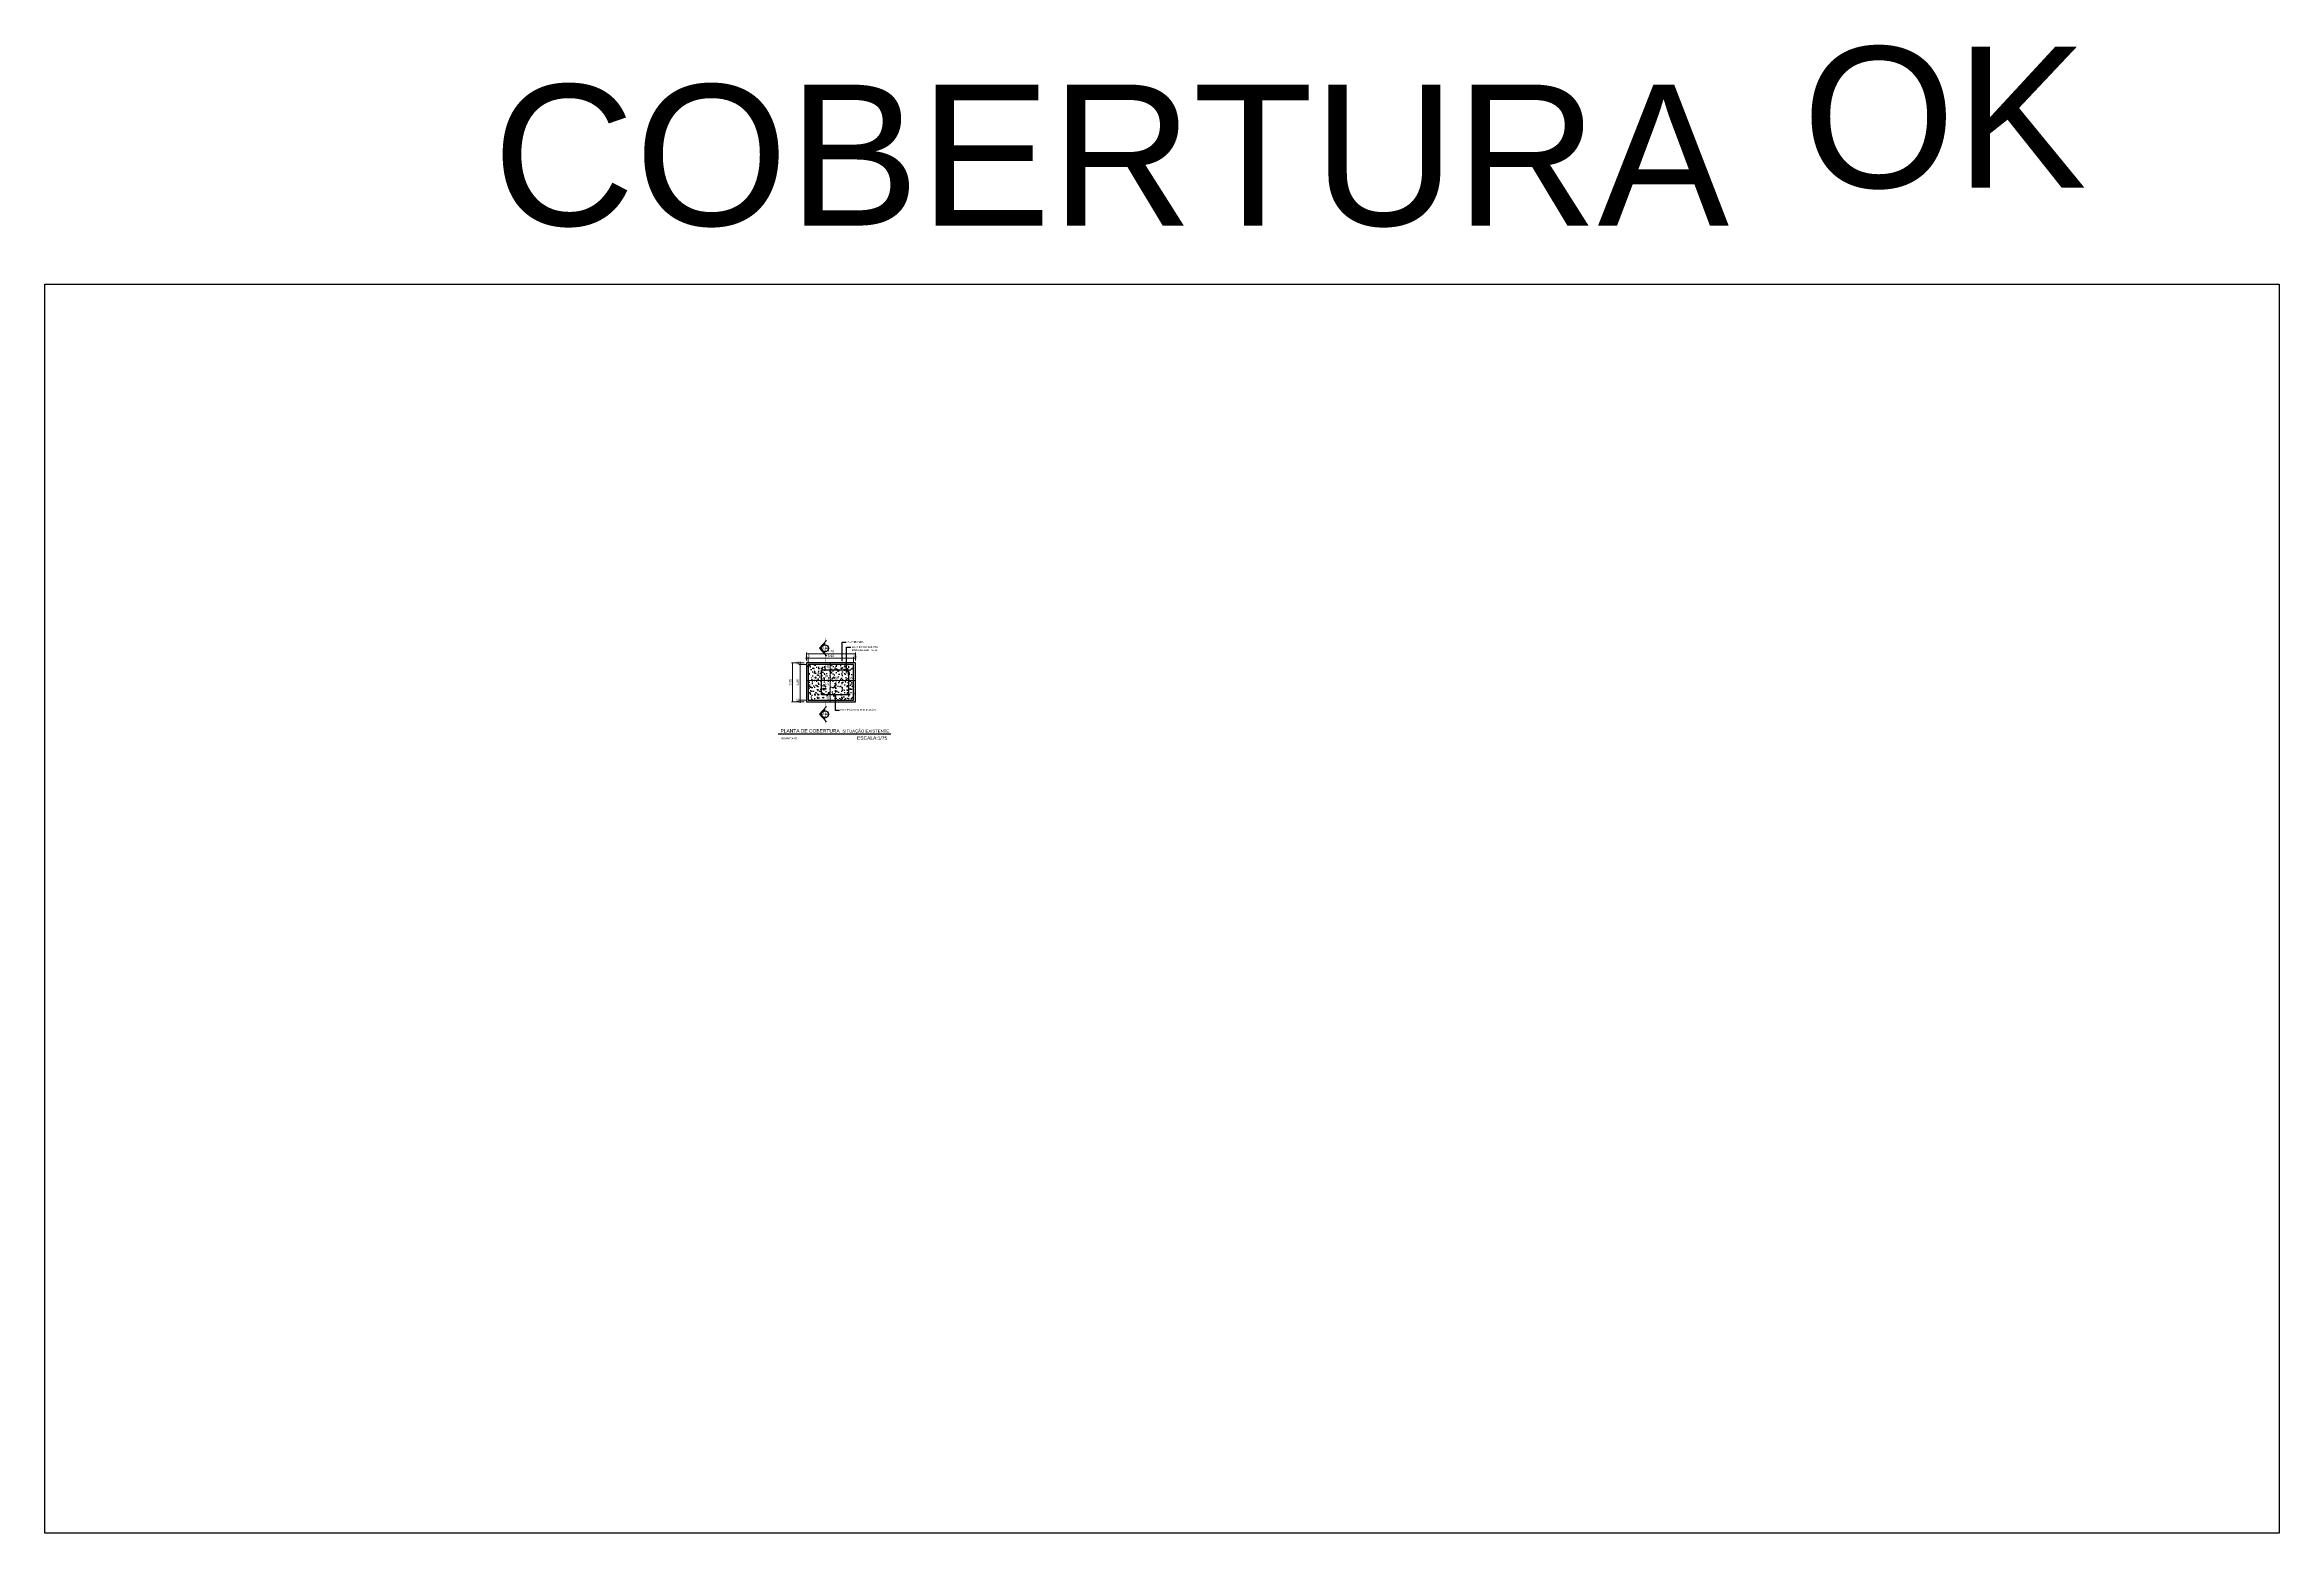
# Model space of a CAD drawing. Header units: metres. Extents: x 2146 to 3549, y -305 to 114.
# Drawn here: x 2545.4 to 2737, y -305 to -177.3 of the extents above; entities that cross this region are included whole.
import ezdxf
from ezdxf import colors
from ezdxf.entities.mleader import LeaderData, LeaderLine
from ezdxf.math import Vec2, Vec3

# ---------------------------------------------------------------- set-up
doc = ezdxf.new("R2010")
doc.units = ezdxf.units.M
doc.header["$LTSCALE"] = 6
doc.header["$MEASUREMENT"] = 0
doc.linetypes.add('DASHED', pattern=[0.75, 0.5, -0.25])
for name, color, linetype, lineweight in [('2prancha', 4, 'Continuous', 18), ('COTAS', 1, 'Continuous', 0), ('texto', 3, 'Continuous', 25)]:
    doc.layers.add(name, color=color, linetype=linetype, lineweight=lineweight)
for name, color, linetype in [('COTA 1 100', 2, 'Continuous'), ('PENA 0.05', 8, 'Continuous'), ('PENA 0.15', 7, 'Continuous'), ('PENA 0.2', 2, 'Continuous'), ('PENA 01', 1, 'Continuous'), ('PENA 02', 2, 'Continuous'), ('PENA 06', 6, 'Continuous'), ('projeção', 7, 'DASHED'), ('TXT ESPECIFICAÇÕES', 7, 'Continuous')]:
    doc.layers.add(name, color=color, linetype=linetype)
doc.styles.add('Luana', font='arial.ttf')
doc.styles.get("Standard").update_dxf_attribs({"font": 'arial.ttf'})
doc.dimstyles.new('arial100', dxfattribs={"dimtxt": 0.2, "dimasz": 0.08, "dimexe": 0.1, "dimexo": 0.2, "dimgap": 0.1, "dimtad": 1, "dimzin": 4, "dimdsep": 46, "dimtxsty": 'Luana', "dimblk": 'ARCHTICK', "dimcen": 0, "dimclrd": 7, "dimclre": 7, "dimclrt": 256, "dimadec": 0, "dimazin": 0, "dimtfac": 1, "dimtix": 1, "dimtmove": 0, "dimatfit": 3, "dimldrblk": 'CLOSEDBLANK', "dimfxl": 0, "dimlwd": 5, "dimlwe": 5, "dimarcsym": 0})

# ---------------------------------------------------------------- blocks, each defined once
blk = doc.blocks.new('_ArchTick')
at = {"color": 0, "linetype": 'ByBlock', "const_width": 0.15}
blk.add_lwpolyline([(-0.5, -0.5), (0.5, 0.5)], dxfattribs=at)
blk = doc.blocks.new('*D23')
at = {"layer": 'COTA 1 100', "color": 7, "lineweight": 5}
for p, q in [((2610.65, -230.47), (2610.06, -230.47)), ((2610.16, -230.47), (2610.16, -233.52)), ((2610.65, -233.52), (2610.06, -233.52))]:
    blk.add_line(p, q, dxfattribs=at)
at = {"layer": 'Defpoints', "color": 0}
for p in [(2610.85, -230.47), (2610.16, -233.52), (2610.85, -233.52)]:
    blk.add_point(p, dxfattribs=at)
at = {"layer": 'COTA 1 100', "color": 7, "lineweight": 5, "xscale": 0.08, "yscale": 0.08, "zscale": 0.08}
for p, rotation in [((2610.16, -230.47), 90), ((2610.16, -233.52), 270)]:
    blk.add_blockref('_ArchTick', p, dxfattribs=dict(at, rotation=rotation))
at = {"layer": 'COTA 1 100', "insert": (2609.96, -231.99), "char_height": 0.2, "attachment_point": 5, "rotation": 90, "style": 'Luana'}
blk.add_mtext('3.05', dxfattribs=at)
blk = doc.blocks.new('_ClosedBlank')
at = {"layer": '2prancha', "color": 0, "lineweight": -2}
for p, q in [((-1, 0.2), (0, 0)), ((-1, 0.2), (-1, -0.2)), ((0, 0), (-1, -0.2))]:
    blk.add_line(p, q, dxfattribs=at)
blk = doc.blocks.new('*D24')
at = {"layer": 'COTA 1 100', "color": 7, "lineweight": 5}
for p, q in [((2610.65, -233.52), (2610.06, -233.52)), ((2610.5, -233.67), (2610.06, -233.67)), ((2610.16, -233.52), (2610.16, -233.44)), ((2610.16, -233.52), (2610.16, -233.67)), ((2610.16, -233.67), (2610.16, -233.75))]:
    blk.add_line(p, q, dxfattribs=at)
at = {"layer": 'Defpoints', "color": 0}
for p in [(2610.16, -233.67), (2610.7, -233.67), (2610.85, -233.52)]:
    blk.add_point(p, dxfattribs=at)
at = {"layer": 'COTA 1 100', "color": 7, "lineweight": 5, "xscale": 0.08, "yscale": 0.08, "zscale": 0.08}
for p, rotation in [((2610.16, -233.52), 270), ((2610.16, -233.67), 90)]:
    blk.add_blockref('_ArchTick', p, dxfattribs=dict(at, rotation=rotation))
at = {"layer": 'COTA 1 100', "insert": (2609.96, -233.59), "char_height": 0.2, "attachment_point": 5, "rotation": 90, "style": 'Luana'}
blk.add_mtext('.15', dxfattribs=at)
blk = doc.blocks.new('*D25')
at = {"layer": 'COTA 1 100', "color": 7, "lineweight": 5}
for p, q in [((2612.36, -230.32), (2612.85, -230.32)), ((2614.26, -230.92), (2612.65, -230.92)), ((2612.75, -230.32), (2612.75, -230.92))]:
    blk.add_line(p, q, dxfattribs=at)
at = {"layer": 'Defpoints', "color": 0}
for p in [(2612.16, -230.32), (2612.75, -230.92), (2614.46, -230.92)]:
    blk.add_point(p, dxfattribs=at)
at = {"layer": 'COTA 1 100', "color": 7, "lineweight": 5, "xscale": 0.08, "yscale": 0.08, "zscale": 0.08}
for p, rotation in [((2612.75, -230.32), 90), ((2612.75, -230.92), 270)]:
    blk.add_blockref('_ArchTick', p, dxfattribs=dict(at, rotation=rotation))
at = {"layer": 'COTA 1 100', "insert": (2612.55, -230.62), "char_height": 0.2, "attachment_point": 5, "rotation": 90, "style": 'Luana'}
blk.add_mtext('.60', dxfattribs=at)
blk = doc.blocks.new('*D26')
at = {"layer": 'COTA 1 100', "color": 7, "lineweight": 5}
for p, q in [((2614.26, -230.92), (2612.65, -230.92)), ((2612.75, -230.92), (2612.75, -233.07)), ((2613.11, -233.07), (2612.65, -233.07))]:
    blk.add_line(p, q, dxfattribs=at)
at = {"layer": 'Defpoints', "color": 0}
for p in [(2614.46, -230.92), (2612.75, -233.07), (2613.31, -233.07)]:
    blk.add_point(p, dxfattribs=at)
at = {"layer": 'COTA 1 100', "color": 7, "lineweight": 5, "xscale": 0.08, "yscale": 0.08, "zscale": 0.08}
for p, rotation in [((2612.75, -230.92), 90), ((2612.75, -233.07), 270)]:
    blk.add_blockref('_ArchTick', p, dxfattribs=dict(at, rotation=rotation))
at = {"layer": 'COTA 1 100', "insert": (2612.55, -231.99), "char_height": 0.2, "attachment_point": 5, "rotation": 90, "style": 'Luana'}
blk.add_mtext('2.15', dxfattribs=at)
blk = doc.blocks.new('*D27')
at = {"layer": 'COTA 1 100', "color": 7, "lineweight": 5}
for p, q in [((2613.11, -233.07), (2612.65, -233.07)), ((2613.11, -233.67), (2612.65, -233.67)), ((2612.75, -233.07), (2612.75, -233.67))]:
    blk.add_line(p, q, dxfattribs=at)
at = {"layer": 'Defpoints', "color": 0}
for p in [(2612.75, -233.67), (2613.31, -233.07), (2613.31, -233.67)]:
    blk.add_point(p, dxfattribs=at)
at = {"layer": 'COTA 1 100', "color": 7, "lineweight": 5, "xscale": 0.08, "yscale": 0.08, "zscale": 0.08}
for p, rotation in [((2612.75, -233.07), 90), ((2612.75, -233.67), 270)]:
    blk.add_blockref('_ArchTick', p, dxfattribs=dict(at, rotation=rotation))
at = {"layer": 'COTA 1 100', "insert": (2612.55, -233.37), "char_height": 0.2, "attachment_point": 5, "rotation": 90, "style": 'Luana'}
blk.add_mtext('.60', dxfattribs=at)
blk = doc.blocks.new('*D28')
at = {"layer": 'COTA 1 100', "color": 7, "lineweight": 5}
for p, q in [((2614.3, -231.79), (2614.3, -231.73)), ((2614.9, -231.83), (2614.3, -231.83)), ((2614.9, -231.79), (2614.9, -231.73))]:
    blk.add_line(p, q, dxfattribs=at)
at = {"layer": 'Defpoints', "color": 0}
for p in [(2614.3, -231.83), (2614.3, -231.99), (2614.9, -231.99)]:
    blk.add_point(p, dxfattribs=at)
at = {"layer": 'COTA 1 100', "color": 7, "lineweight": 5, "xscale": 0.08, "yscale": 0.08, "zscale": 0.08, "rotation": 180}
blk.add_blockref('_ArchTick', (2614.3, -231.83), dxfattribs=at)
at = {"layer": 'COTA 1 100', "color": 7, "lineweight": 5, "xscale": 0.08, "yscale": 0.08, "zscale": 0.08}
blk.add_blockref('_ArchTick', (2614.9, -231.83), dxfattribs=at)
at = {"layer": 'COTA 1 100', "insert": (2614.6, -231.63), "char_height": 0.2, "attachment_point": 5, "style": 'Luana'}
blk.add_mtext('.60', dxfattribs=at)
blk = doc.blocks.new('*D29')
at = {"layer": 'COTA 1 100', "color": 7, "lineweight": 5}
for p, q in [((2614.3, -231.84), (2612, -231.84)), ((2614.3, -231.79), (2614.3, -231.74)), ((2612, -232.04), (2612, -231.94))]:
    blk.add_line(p, q, dxfattribs=at)
at = {"layer": 'Defpoints', "color": 0}
for p in [(2612, -231.84), (2612, -231.84), (2614.3, -231.99)]:
    blk.add_point(p, dxfattribs=at)
at = {"layer": 'COTA 1 100', "color": 7, "lineweight": 5, "xscale": 0.08, "yscale": 0.08, "zscale": 0.08, "rotation": 180}
blk.add_blockref('_ArchTick', (2612, -231.84), dxfattribs=at)
at = {"layer": 'COTA 1 100', "color": 7, "lineweight": 5, "xscale": 0.08, "yscale": 0.08, "zscale": 0.08}
blk.add_blockref('_ArchTick', (2614.3, -231.84), dxfattribs=at)
at = {"layer": 'COTA 1 100', "insert": (2613.15, -231.64), "char_height": 0.2, "attachment_point": 5, "style": 'Luana'}
blk.add_mtext('2.30', dxfattribs=at)
blk = doc.blocks.new('*D30')
at = {"layer": 'COTA 1 100', "color": 7, "lineweight": 5}
for p, q in [((2610.7, -231.71), (2610.7, -231.74)), ((2612, -231.84), (2610.7, -231.84)), ((2612, -232.04), (2612, -231.94))]:
    blk.add_line(p, q, dxfattribs=at)
at = {"layer": 'Defpoints', "color": 0}
for p in [(2610.7, -231.84), (2612, -231.84), (2610.7, -231.91)]:
    blk.add_point(p, dxfattribs=at)
at = {"layer": 'COTA 1 100', "color": 7, "lineweight": 5, "xscale": 0.08, "yscale": 0.08, "zscale": 0.08, "rotation": 180}
blk.add_blockref('_ArchTick', (2610.7, -231.84), dxfattribs=at)
at = {"layer": 'COTA 1 100', "color": 7, "lineweight": 5, "xscale": 0.08, "yscale": 0.08, "zscale": 0.08}
blk.add_blockref('_ArchTick', (2612, -231.84), dxfattribs=at)
at = {"layer": 'COTA 1 100', "insert": (2611.35, -231.64), "char_height": 0.2, "attachment_point": 5, "style": 'Luana'}
blk.add_mtext('1.30', dxfattribs=at)
blk = doc.blocks.new('*D31')
at = {"layer": 'COTA 1 100', "color": 7, "lineweight": 5}
for p, q in [((2610.7, -229.93), (2610.62, -229.93)), ((2610.7, -230.12), (2610.7, -229.83)), ((2610.7, -229.93), (2610.85, -229.93)), ((2610.85, -230.27), (2610.85, -229.83)), ((2610.85, -229.93), (2610.93, -229.93))]:
    blk.add_line(p, q, dxfattribs=at)
at = {"layer": 'Defpoints', "color": 0}
for p in [(2610.85, -229.93), (2610.7, -230.32), (2610.85, -230.47)]:
    blk.add_point(p, dxfattribs=at)
at = {"layer": 'COTA 1 100', "color": 7, "lineweight": 5, "xscale": 0.08, "yscale": 0.08, "zscale": 0.08}
blk.add_blockref('_ArchTick', (2610.7, -229.93), dxfattribs=at)
at = {"layer": 'COTA 1 100', "color": 7, "lineweight": 5, "xscale": 0.08, "yscale": 0.08, "zscale": 0.08, "rotation": 180}
blk.add_blockref('_ArchTick', (2610.85, -229.93), dxfattribs=at)
at = {"layer": 'COTA 1 100', "insert": (2610.77, -229.73), "char_height": 0.2, "attachment_point": 5, "style": 'Luana'}
blk.add_mtext('.15', dxfattribs=at)
blk = doc.blocks.new('*D32')
at = {"layer": 'COTA 1 100', "color": 7, "lineweight": 5}
for p, q in [((2610.85, -230.27), (2610.85, -229.83)), ((2610.85, -229.93), (2614.75, -229.93)), ((2614.75, -230.27), (2614.75, -229.83))]:
    blk.add_line(p, q, dxfattribs=at)
at = {"layer": 'Defpoints', "color": 0}
for p in [(2614.75, -229.93), (2610.85, -230.47), (2614.75, -230.47)]:
    blk.add_point(p, dxfattribs=at)
at = {"layer": 'COTA 1 100', "color": 7, "lineweight": 5, "xscale": 0.08, "yscale": 0.08, "zscale": 0.08, "rotation": 180}
blk.add_blockref('_ArchTick', (2610.85, -229.93), dxfattribs=at)
at = {"layer": 'COTA 1 100', "color": 7, "lineweight": 5, "xscale": 0.08, "yscale": 0.08, "zscale": 0.08}
blk.add_blockref('_ArchTick', (2614.75, -229.93), dxfattribs=at)
at = {"layer": 'COTA 1 100', "insert": (2612.8, -229.73), "char_height": 0.2, "attachment_point": 5, "style": 'Luana'}
blk.add_mtext('3.90', dxfattribs=at)
blk = doc.blocks.new('*D33')
at = {"layer": 'COTA 1 100', "color": 7, "lineweight": 5}
for p, q in [((2614.75, -229.93), (2614.67, -229.93)), ((2614.75, -230.27), (2614.75, -229.83)), ((2614.75, -229.93), (2614.9, -229.93)), ((2614.9, -230.12), (2614.9, -229.83)), ((2614.9, -229.93), (2614.98, -229.93))]:
    blk.add_line(p, q, dxfattribs=at)
at = {"layer": 'Defpoints', "color": 0}
for p in [(2614.9, -229.93), (2614.75, -230.47), (2614.9, -230.32)]:
    blk.add_point(p, dxfattribs=at)
at = {"layer": 'COTA 1 100', "color": 7, "lineweight": 5, "xscale": 0.08, "yscale": 0.08, "zscale": 0.08}
blk.add_blockref('_ArchTick', (2614.75, -229.93), dxfattribs=at)
at = {"layer": 'COTA 1 100', "color": 7, "lineweight": 5, "xscale": 0.08, "yscale": 0.08, "zscale": 0.08, "rotation": 180}
blk.add_blockref('_ArchTick', (2614.9, -229.93), dxfattribs=at)
at = {"layer": 'COTA 1 100', "insert": (2614.82, -229.73), "char_height": 0.2, "attachment_point": 5, "style": 'Luana'}
blk.add_mtext('.15', dxfattribs=at)
blk = doc.blocks.new('*D34')
at = {"layer": 'COTA 1 100', "color": 7, "lineweight": 5}
for p, q in [((2610.7, -230.12), (2610.7, -229.44)), ((2614.9, -229.54), (2610.7, -229.54)), ((2614.9, -230.12), (2614.9, -229.44))]:
    blk.add_line(p, q, dxfattribs=at)
at = {"layer": 'Defpoints', "color": 0}
for p in [(2610.7, -229.54), (2610.7, -230.32), (2614.9, -230.32)]:
    blk.add_point(p, dxfattribs=at)
at = {"layer": 'COTA 1 100', "color": 7, "lineweight": 5, "xscale": 0.08, "yscale": 0.08, "zscale": 0.08, "rotation": 180}
blk.add_blockref('_ArchTick', (2610.7, -229.54), dxfattribs=at)
at = {"layer": 'COTA 1 100', "color": 7, "lineweight": 5, "xscale": 0.08, "yscale": 0.08, "zscale": 0.08}
blk.add_blockref('_ArchTick', (2614.9, -229.54), dxfattribs=at)
at = {"layer": 'COTA 1 100', "insert": (2612.8, -229.34), "char_height": 0.2, "attachment_point": 5, "style": 'Luana'}
blk.add_mtext('4.20', dxfattribs=at)
blk = doc.blocks.new('A$C05D50D5E')
at = {"layer": 'PENA 02'}
for points in [[(-0.29, 0, -0.414214), (0, 0.29), (0, 0.54), (-0.47, 0), (0, -0.54), (0, -0.29, -0.414214)], [(-0.29, -5.66, 0.414214), (0, -5.94), (0, -6.19), (-0.47, -5.66), (0, -5.12), (0, -5.37, 0.414214)]]:
    blk.add_hatch(color=251, dxfattribs=at).paths.add_polyline_path(points)
at = {"layer": 'COTAS', "ltscale": 50}
for points in [[(0.38, 0), (0, 0)], [(0.38, -5.66), (0, -5.66)]]:
    blk.add_lwpolyline(points, dxfattribs=at)
at = {"layer": 'PENA 02'}
for points in [[(0.11, 0.67), (-0.47, 0), (0.11, -0.67)], [(0.11, -6.32), (-0.47, -5.66), (0.11, -4.99)]]:
    blk.add_lwpolyline(points, dxfattribs=at)
at = {"layer": 'PENA 02', "color": 1, "const_width": 0.0392}
for points in [[(0, 0.89), (0, -1.84)], [(0, -2.24), (0, -2.54)], [(0, -2.94), (0, -3.25)]]:
    blk.add_lwpolyline(points, dxfattribs=at)
blk.add_lwpolyline([(0, -3.57), (0, -6.44)], close=True, dxfattribs=at)
at = {"layer": 'PENA 02'}
for centre in [(0, 0), (0, -5.66)]:
    blk.add_circle(centre, 0.29, dxfattribs=at)
at = {"layer": 'texto', "color": 2, "ltscale": 0.05, "char_height": 0.2, "width": 5.0043, "attachment_point": 5, "style": 'Luana'}
for insert in [(-0.13, -0.03), (-0.13, -5.62)]:
    blk.add_mtext('A', dxfattribs=dict(at, insert=insert))
blk = doc.blocks.new('*D36')
at = {"layer": 'COTA 1 100', "color": 7, "lineweight": 5}
for p, q in [((2610.5, -230.32), (2610.06, -230.32)), ((2610.65, -230.47), (2610.06, -230.47)), ((2610.16, -230.32), (2610.16, -230.24)), ((2610.16, -230.47), (2610.16, -230.32)), ((2610.16, -230.47), (2610.16, -230.55))]:
    blk.add_line(p, q, dxfattribs=at)
at = {"layer": 'Defpoints', "color": 0}
for p in [(2610.16, -230.32), (2610.7, -230.32), (2610.85, -230.47)]:
    blk.add_point(p, dxfattribs=at)
at = {"layer": 'COTA 1 100', "color": 7, "lineweight": 5, "xscale": 0.08, "yscale": 0.08, "zscale": 0.08}
for p, rotation in [((2610.16, -230.32), 270), ((2610.16, -230.47), 90)]:
    blk.add_blockref('_ArchTick', p, dxfattribs=dict(at, rotation=rotation))
at = {"layer": 'COTA 1 100', "insert": (2609.96, -230.39), "char_height": 0.2, "attachment_point": 5, "rotation": 90, "style": 'Luana'}
blk.add_mtext('.15', dxfattribs=at)
blk = doc.blocks.new('*D37')
at = {"layer": 'COTA 1 100', "color": 7, "lineweight": 5}
for p, q in [((2610.3, -230.32), (2609.42, -230.32)), ((2609.52, -233.67), (2609.52, -230.32)), ((2610.5, -233.67), (2609.42, -233.67))]:
    blk.add_line(p, q, dxfattribs=at)
at = {"layer": 'Defpoints', "color": 0}
for p in [(2609.52, -230.32), (2610.5, -230.32), (2610.7, -233.67)]:
    blk.add_point(p, dxfattribs=at)
at = {"layer": 'COTA 1 100', "color": 7, "lineweight": 5, "xscale": 0.08, "yscale": 0.08, "zscale": 0.08}
for p, rotation in [((2609.52, -230.32), 90), ((2609.52, -233.67), 270)]:
    blk.add_blockref('_ArchTick', p, dxfattribs=dict(at, rotation=rotation))
at = {"layer": 'COTA 1 100', "insert": (2609.31, -231.99), "char_height": 0.2, "attachment_point": 5, "rotation": 90, "style": 'Luana'}
blk.add_mtext('3.35', dxfattribs=at)

msp = doc.modelspace()

# ---------------------------------------------------------------- hatches: boundary and pattern name
at = {"layer": 'PENA 01'}
h = msp.add_hatch(dxfattribs=at)
h.set_pattern_fill('AR-CONC,_I', color=256, scale=0.1, style=2)
h.set_pattern_definition([(50, (2611.1453, -233.7668), (0.71726, -0.06275), [0.075, -0.825]), (355, (2611.1453, -233.7668), (-0.13875, 0.75219), [0.06, -0.66]), (100.451, (2611.2051, -233.772), (0.57851, 0.68944), [0.06374, -0.70114]), (46.184, (2611.1453, -233.5668), (1.06724, -0.16552), [0.1125, -1.2375]), (96.636, (2611.2343, -233.5806), (0.93466, 0.97412), [0.09561, -1.05171]), (351.184, (2611.1453, -233.5668), (0.93466, 0.97412), [0.09, -0.99]), (21, (2611.2453, -233.6168), (0.59691, -0.40262), [0.075, -0.825]), (326, (2611.2453, -233.6168), (0.24332, 0.72515), [0.06, -0.66]), (71.451, (2611.29506, -233.6503), (0.84022, 0.32253), [0.06374, -0.70114]), (37.5, (2611.14532, -233.76678), (0.01216, 0.332894), [0, -0.652, 0, -0.67, 0, -0.6625]), (7.5, (2611.14532, -233.76678), (0.26307, 0.394412), [0, -0.382, 0, -0.637, 0, -0.2525]), (327.5, (2610.92232, -233.76678), (0.533822, -0.022555), [0, -0.25, 0, -0.78, 0, -1.035]), (317.5, (2610.8223, -233.7668), (0.583186, 0.100105), [0, -0.325, 0, -0.518, 0, -0.735])])
h.paths.add_polyline_path([(2610.845, -230.467), (2610.847, -233.517), (2614.748, -233.517), (2614.748, -230.467)])
h.paths.add_polyline_path([(2614.298, -230.917), (2614.298, -233.067), (2611.998, -233.067), (2611.998, -230.917)], flags=0)
h.paths.add_polyline_path([(2611.998, -233.067), (2614.298, -233.067), (2614.298, -230.917), (2611.998, -230.917)], flags=16)

# ---------------------------------------------------------------- linework, layer by layer
msp.add_lwpolyline([(2545.372, -197.832), (2737.019, -197.832), (2737.019, -305.006), (2545.372, -305.006)], close=True)
at = {"layer": 'PENA 0.15'}
msp.add_lwpolyline([(2617.933, -236.46), (2608.287, -236.46)], dxfattribs=at)
at = {"layer": 'PENA 06'}
for points in [[(2614.898, -230.317), (2610.695, -230.317), (2610.698, -233.667), (2614.898, -233.667)], [(2614.748, -230.467), (2610.845, -230.467), (2610.847, -233.517), (2614.748, -233.517)]]:
    msp.add_lwpolyline(points, close=True, dxfattribs=at)
at = {"layer": 'projeção', "ltscale": 1.5}
msp.add_lwpolyline([(2611.998, -230.917), (2614.298, -230.917), (2614.298, -233.067), (2611.998, -233.067)], close=True, dxfattribs=at)

# ---------------------------------------------------------------- block references
at = {"layer": 'COTA 1 100'}
msp.add_blockref('A$C05D50D5E', (2612.301, -229.077), dxfattribs=at)

# ---------------------------------------------------------------- texts
at = {"layer": 'PENA 0.05', "linetype": 'ByBlock', "style": 'Luana'}
msp.add_text('GUARITA 02', height=0.1725, dxfattribs=at).set_placement((2608.515, -236.9))
at = {"layer": 'PENA 0.05', "style": 'Luana'}
msp.add_text('SITUAÇÃO EXISTENTE', height=0.2625, dxfattribs=at).set_placement((2613.784, -236.31))
at = {"layer": 'PENA 0.2', "style": 'Luana'}
for s, p in [('PLANTA DE COBERTURA', (2608.477, -236.313)), ('ESCALA:1/75', (2615.042, -236.921))]:
    msp.add_text(s, height=0.3, dxfattribs=at).set_placement(p)
at = {"layer": 'texto', "ltscale": 0.05, "insert": (2696.098, -183.605), "char_height": 12.0913, "width": 187.07583, "attachment_point": 4, "style": 'Luana'}
msp.add_mtext('OK', dxfattribs=at)
at = {"layer": 'texto', "color": 7, "ltscale": 0.05, "insert": (2583.789, -186.856), "char_height": 12.0913, "width": 187.07583, "attachment_point": 4, "style": 'Luana'}
msp.add_mtext('COBERTURA', dxfattribs=at)

# ---------------------------------------------------------------- dimensions: what is measured, and where the dimension line sits
at = {"layer": 'COTA 1 100'}
for base, p1, p2, picture, middle in [((2610.845, -229.928), (2610.695, -230.317), (2610.845, -230.467), '*D31', (2610.77, -229.726)), ((2610.695, -229.544), (2614.898, -230.317), (2610.695, -230.319), '*D34', (2612.796, -229.342)), ((2614.298, -231.833), (2614.898, -231.992), (2614.298, -231.992), '*D28', (2614.598, -231.631))]:
    dim = msp.add_linear_dim(base=base, p1=p1, p2=p2, dimstyle='arial100', dxfattribs=at)
    dim.commit()
    dim.dimension.update_dxf_attribs({"geometry": picture, "text_midpoint": middle})
for base, p1, p2, picture, middle in [((2614.748, -229.928), (2610.845, -230.467), (2614.748, -230.467), '*D32', (2612.796, -229.725)), ((2614.898, -229.928), (2614.748, -230.467), (2614.898, -230.317), '*D33', (2614.823, -229.726)), ((2610.696, -231.844), (2611.998, -231.844), (2610.696, -231.908), '*D30', (2611.347, -231.642)), ((2611.998, -231.844), (2614.298, -231.992), (2611.998, -231.844), '*D29', (2613.148, -231.642))]:
    dim = msp.add_linear_dim(base=base, p1=p1, p2=p2, dimstyle='arial100', override={"dimtmove": 1}, dxfattribs=at)
    dim.commit()
    dim.dimension.update_dxf_attribs({"geometry": picture, "text_midpoint": middle})
dim = msp.add_linear_dim(base=(2609.517, -230.317), p1=(2610.698, -233.667), p2=(2610.495, -230.317), angle=90, dimstyle='arial100', dxfattribs=at)
dim.commit()
dim.dimension.update_dxf_attribs({"geometry": '*D37', "text_midpoint": (2609.315, -231.992)})
for base, p1, p2, picture, middle in [((2610.163, -230.317), (2610.845, -230.467), (2610.695, -230.317), '*D36', (2609.961, -230.392)), ((2610.163, -233.517), (2610.845, -230.467), (2610.847, -233.517), '*D23', (2609.961, -231.992)), ((2612.752, -230.917), (2612.162, -230.317), (2614.462, -230.917), '*D25', (2612.55, -230.617)), ((2612.752, -233.067), (2614.462, -230.917), (2613.312, -233.067), '*D26', (2612.55, -231.992)), ((2610.163, -233.667), (2610.847, -233.517), (2610.698, -233.667), '*D24', (2609.961, -233.592)), ((2612.752, -233.667), (2613.312, -233.067), (2613.312, -233.667), '*D27', (2612.55, -233.367))]:
    dim = msp.add_linear_dim(base=base, p1=p1, p2=p2, angle=90, dimstyle='arial100', override={"dimtmove": 1}, dxfattribs=at)
    dim.commit()
    dim.dimension.update_dxf_attribs({"geometry": picture, "text_midpoint": middle})

# ---------------------------------------------------------------- leaders
at = {"layer": 'TXT ESPECIFICAÇÕES', "ltscale": 0.05}
ml = msp.add_multileader_mtext('Standard', dxfattribs=at)
ml.set_content('PLATIBANDA', color=256)
ml.set_leader_properties()
ml.build(insert=Vec2(0, 0))
ml.multileader.update_dxf_attribs({"dogleg_length": 0.36, "arrow_head_size": 0.15})
ctx = ml.context
ctx.base_point, ctx.char_height, ctx.arrow_head_size, ctx.landing_gap_size, ctx.plane_origin = Vec3(2614.116, -228.553), 0.16, 0.15, 0.09, Vec3(2613.661, -228.422)
notes = []
notes.append((ctx, [(0, (1, 1, 0), (2613.756, -228.553), (1, 0), 0.36, [(0, [(2613.756, -230.317)], 0, [])])]))
ctx.mtext.insert, ctx.mtext.flow_direction = Vec3(2614.206, -228.457), 5
ml = msp.add_multileader_mtext('Standard', dxfattribs=at)
ml.set_content('LAJE DE CONCRETO\\PIMPERMEABILIZADA', color=256)
ml.set_leader_properties()
ml.build(insert=Vec2(0, 0))
ml.multileader.update_dxf_attribs({"dogleg_length": 0.36, "arrow_head_size": 0.15})
ctx = ml.context
ctx.base_point, ctx.char_height, ctx.arrow_head_size, ctx.landing_gap_size, ctx.plane_origin = Vec3(2614.505, -228.988), 0.16, 0.15, 0.09, Vec3(2614.05, -229.559)
notes.append((ctx, [(0, (1, 1, 0), (2614.145, -228.988), (1, 0), 0.36, [(0, [(2614.145, -231.3)], 0, [])])]))
ctx.mtext.insert, ctx.mtext.flow_direction = Vec3(2614.595, -228.892), 5
ml = msp.add_multileader_mtext('Standard', dxfattribs=at)
ml.set_content('PROJEÇÃO DA EDIFICAÇÃO', color=256)
ml.set_leader_properties()
ml.build(insert=Vec2(0, 0))
ml.multileader.update_dxf_attribs({"dogleg_length": 0.36, "arrow_head_size": 0.15})
ctx = ml.context
ctx.base_point, ctx.char_height, ctx.arrow_head_size, ctx.landing_gap_size, ctx.plane_origin = Vec3(2613.527, -234.385), 0.16, 0.15, 0.09, Vec3(2613.071, -234.353)
notes.append((ctx, [(0, (1, 1, 0), (2613.167, -234.385), (1, 0), 0.36, [(0, [(2613.167, -233.067)], 0, [])])]))
ctx.mtext.insert, ctx.mtext.flow_direction = Vec3(2613.617, -234.282), 5
for ctx, leaders in notes:
    for number, flags, end, landing, length, lines in leaders:
        leader = LeaderData()
        leader.index, (leader.has_last_leader_line, leader.has_dogleg_vector, leader.attachment_direction) = number, flags
        leader.last_leader_point, leader.dogleg_vector, leader.dogleg_length = Vec3(end), Vec3(landing), length
        for number, points, colour, breaks in lines:
            line = LeaderLine()
            line.index, line.vertices, line.color, line.breaks = number, Vec3.list(points), colors.encode_raw_color(colour), breaks
            leader.lines.append(line)
        ctx.leaders.append(leader)

doc.saveas('drawing.dxf')
